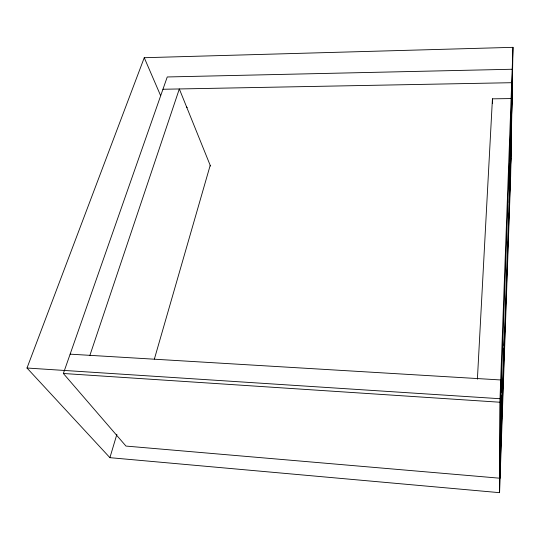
<?xml version="1.0" encoding="UTF-8"?>
<svg xmlns="http://www.w3.org/2000/svg" width="540" height="540" viewBox="0 0 540 540"><rect width="100%" height="100%" fill="white"/><g stroke="black" fill="none" stroke-linecap="round" stroke-linejoin="round"><path stroke-width="0.81" d="M27 368.024L109.904 457.67L499.581 492.669L500.006 398.723L27 368.024L144.254 57.713L513 47.331L510.644 176.317M510.185 184.943L512.5 69.242L167.252 76.963L63.362 373.491L125.969 446.074L499.898 478.217L500.283 402.253L501.1 379.978L70.139 354.159M500.479 450.293L500.999 395.537M500.58 459.594L501.1 379.978M511.657 102.425L511.657 103.221L511.967 93.994L510.604 169.364L500.189 465.392L500.506 409.171L500.992 397.042M509.254 202.689L510.293 163.438L509.949 183.175M509.605 192.854L509.942 173.232M510.158 186.476L512.5 69.242M502.058 399.283L502.693 379.424L501.971 407.687M503.786 359.357L504.637 330.71L503.942 345.533M501.822 405.257L500.897 436.165L501.714 418.048M511.623 104.348L511.765 100.501M503.759 348.563L502.936 381.017M500.229 457.218L510.806 158.153M499.898 478.217L500.587 458.46M499.581 492.669L510.644 176.256M500.006 398.831L513 47.331M501.019 392.506L511.724 98.557L492.433 98.84L477.401 379.188M154.379 359.06L210.195 165.348M109.904 457.67L116.897 434.268M89.903 355.34L179.327 88.958L210.485 166.057M162.938 89.262L512.008 82.694M63.362 373.491L500.283 402.253M144.254 57.713L160.596 95.573M492.48 103.383L492.453 102.688M492.433 98.84L492.46 103.289M187.225 107.561A2.491 0.905 87.6 0 1 186.556 106.846"/></g></svg>
